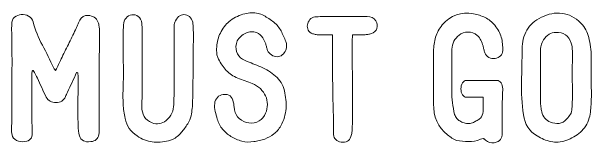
# Model space of a CAD drawing. Header units: inches. Extents: x 0.07 to 5.93, y -5.87 to -0.01.
# Drawn here: x 0.5 to 5.77, y -5.87 to -4.67 of the extents above; entities that cross this region are included whole.
import ezdxf

# ---------------------------------------------------------------- set-up
doc = ezdxf.new("R2010")
doc.units = ezdxf.units.IN
doc.header["$MEASUREMENT"] = 0
doc.layers.add('Layer 1', color=7, linetype='Continuous')

# ---------------------------------------------------------------- blocks, each defined once
blk = doc.blocks.new('block 17')
at = {"layer": 'Layer 1', "lineweight": 0}
blk.add_open_spline([(0.6898, -5.699), (0.6886, -5.6757), (0.688, -5.6517), (0.688, -5.6271), (0.688, -5.6271), (0.688, -5.2458), (0.688, -5.2458), (0.688, -5.2397), (0.6883, -5.2329), (0.6889, -5.2256), (0.6895, -5.2182), (0.6904, -5.2115), (0.6917, -5.2053), (0.6929, -5.2053), (0.6941, -5.205), (0.6953, -5.2044), (0.6965, -5.2038), (0.6984, -5.2034), (0.7009, -5.2034), (0.7156, -5.228), (0.7279, -5.2514), (0.7377, -5.2735), (0.7512, -5.3017), (0.7644, -5.3303), (0.7773, -5.3591), (0.7902, -5.388), (0.804, -5.4165), (0.8187, -5.4448), (0.8273, -5.4619), (0.8393, -5.4746), (0.8547, -5.4825), (0.87, -5.4905), (0.8875, -5.4945), (0.9072, -5.4945), (0.9477, -5.4958), (0.9765, -5.4779), (0.9937, -5.4411), (0.9962, -5.4349), (0.9989, -5.4285), (1.0021, -5.4217), (1.0051, -5.415), (1.0085, -5.4079), (1.0122, -5.4005), (1.0257, -5.371), (1.0395, -5.3413), (1.0536, -5.3112), (1.0677, -5.2812), (1.0816, -5.2514), (1.095, -5.2219), (1.0988, -5.2219), (1.1018, -5.2225), (1.1043, -5.2237), (1.1067, -5.2336), (1.1079, -5.2415), (1.1079, -5.2477), (1.1079, -5.3238), (1.1076, -5.3993), (1.1071, -5.4742), (1.1064, -5.5491), (1.1067, -5.6247), (1.1079, -5.7008), (1.1079, -5.7364), (1.1123, -5.7689), (1.1208, -5.7984), (1.1331, -5.8389), (1.1675, -5.8562), (1.224, -5.85), (1.2645, -5.8463), (1.2885, -5.8248), (1.2958, -5.7855), (1.2983, -5.7733), (1.2995, -5.7634), (1.2995, -5.756), (1.2995, -5.6922), (1.2992, -5.6287), (1.2986, -5.5654), (1.298, -5.5022), (1.2983, -5.4386), (1.2995, -5.3748), (1.2995, -5.2901), (1.2998, -5.2059), (1.3004, -5.1224), (1.301, -5.0389), (1.302, -4.9548), (1.3032, -4.87), (1.3032, -4.8602), (1.3032, -4.8498), (1.3032, -4.8388), (1.3032, -4.8277), (1.302, -4.8166), (1.2995, -4.8056), (1.2983, -4.7982), (1.297, -4.7908), (1.2958, -4.7835), (1.2946, -4.7761), (1.2922, -4.7687), (1.2885, -4.7614), (1.2811, -4.7417), (1.2697, -4.7276), (1.2544, -4.719), (1.239, -4.7105), (1.2209, -4.7049), (1.2001, -4.7024), (1.1644, -4.7012), (1.1387, -4.7159), (1.1227, -4.7467), (1.1153, -4.7614), (1.1089, -4.7761), (1.1033, -4.7908), (1.0978, -4.8056), (1.0914, -4.8197), (1.084, -4.8332), (1.0631, -4.8775), (1.0417, -4.9216), (1.0195, -4.9659), (0.9975, -5.01), (0.9759, -5.0543), (0.9551, -5.0984), (0.9465, -5.1157), (0.9382, -5.1329), (0.9302, -5.15), (0.9222, -5.1672), (0.9133, -5.1851), (0.9035, -5.2034), (0.8986, -5.1973), (0.8946, -5.1924), (0.8915, -5.1887), (0.8884, -5.1851), (0.8857, -5.1813), (0.8832, -5.1776), (0.8538, -5.1089), (0.8206, -5.0408), (0.7838, -4.9732), (0.7469, -4.9056), (0.7187, -4.8351), (0.699, -4.7614), (0.6929, -4.7392), (0.6794, -4.7221), (0.6585, -4.7098), (0.6376, -4.6976), (0.6155, -4.6926), (0.5922, -4.6951), (0.5701, -4.6976), (0.5498, -4.7058), (0.5314, -4.7199), (0.513, -4.734), (0.5044, -4.7552), (0.5056, -4.7835), (0.5056, -4.7896), (0.5053, -4.796), (0.5047, -4.8028), (0.5041, -4.8095), (0.5038, -4.816), (0.5038, -4.8222), (0.505, -4.87), (0.5059, -4.9179), (0.5066, -4.9659), (0.5072, -5.0137), (0.5075, -5.0616), (0.5075, -5.1095), (0.5075, -5.2176), (0.5072, -5.3253), (0.5066, -5.4328), (0.5059, -5.5403), (0.505, -5.648), (0.5038, -5.756), (0.5038, -5.7622), (0.5041, -5.7677), (0.5047, -5.7726), (0.5053, -5.7776), (0.5062, -5.7831), (0.5075, -5.7892), (0.5124, -5.8101), (0.5259, -5.8263), (0.548, -5.8381), (0.5701, -5.8498), (0.5959, -5.8537), (0.6253, -5.85), (0.672, -5.8439), (0.6941, -5.8175), (0.6917, -5.7708), (0.6917, -5.7462), (0.691, -5.7223), (0.6898, -5.699)], degree=3, knots=[0, 0, 0, 0, 1, 1, 1, 2, 2, 2, 3, 3, 3, 4, 4, 4, 5, 5, 5, 6, 6, 6, 7, 7, 7, 8, 8, 8, 9, 9, 9, 10, 10, 10, 11, 11, 11, 12, 12, 12, 13, 13, 13, 14, 14, 14, 15, 15, 15, 16, 16, 16, 17, 17, 17, 18, 18, 18, 19, 19, 19, 20, 20, 20, 21, 21, 21, 22, 22, 22, 23, 23, 23, 24, 24, 24, 25, 25, 25, 26, 26, 26, 27, 27, 27, 28, 28, 28, 29, 29, 29, 30, 30, 30, 31, 31, 31, 32, 32, 32, 33, 33, 33, 34, 34, 34, 35, 35, 35, 36, 36, 36, 37, 37, 37, 38, 38, 38, 39, 39, 39, 40, 40, 40, 41, 41, 41, 42, 42, 42, 43, 43, 43, 44, 44, 44, 45, 45, 45, 46, 46, 46, 47, 47, 47, 48, 48, 48, 49, 49, 49, 50, 50, 50, 51, 51, 51, 52, 52, 52, 53, 53, 53, 54, 54, 54, 55, 55, 55, 56, 56, 56, 57, 57, 57, 58, 58, 58, 59, 59, 59, 60, 60, 60, 61, 61, 61, 61], dxfattribs=at)
blk = doc.blocks.new('block 18')
at = {"layer": 'Layer 1', "lineweight": 0}
blk.add_open_spline([(2.0455, -5.768), (2.0664, -5.7429), (2.0861, -5.7162), (2.1045, -5.6879), (2.1192, -5.6646), (2.1296, -5.64), (2.1358, -5.6142), (2.1395, -5.5921), (2.1425, -5.57), (2.145, -5.548), (2.1475, -5.5258), (2.1487, -5.5037), (2.1487, -5.4816), (2.1511, -5.3846), (2.1527, -5.2879), (2.1533, -5.1915), (2.1539, -5.0951), (2.1548, -4.9978), (2.1561, -4.8995), (2.1561, -4.8798), (2.1558, -4.8602), (2.1551, -4.8406), (2.1545, -4.8209), (2.1536, -4.8007), (2.1524, -4.7798), (2.1499, -4.7589), (2.1423, -4.7405), (2.1294, -4.7245), (2.1165, -4.7086), (2.1014, -4.6993), (2.0842, -4.6969), (2.0449, -4.6895), (2.0148, -4.708), (1.994, -4.7521), (1.9853, -4.7669), (1.9811, -4.7823), (1.9811, -4.7982), (1.9811, -4.8142), (1.9811, -4.8307), (1.9811, -4.8479), (1.9811, -4.8479), (1.9811, -5.3914), (1.9811, -5.3914), (1.9811, -5.4122), (1.9804, -5.4322), (1.9792, -5.4512), (1.978, -5.4702), (1.9774, -5.4902), (1.9774, -5.511), (1.9786, -5.5688), (1.9553, -5.6179), (1.9074, -5.6584), (1.8693, -5.6892), (1.827, -5.6959), (1.7803, -5.6786), (1.7471, -5.6652), (1.7235, -5.6458), (1.7094, -5.6206), (1.6952, -5.5955), (1.6875, -5.5663), (1.6864, -5.5332), (1.6864, -5.532), (1.6867, -5.5246), (1.6872, -5.511), (1.6879, -5.4976), (1.6885, -5.481), (1.6891, -5.4613), (1.6897, -5.4417), (1.69, -5.4193), (1.69, -5.3941), (1.69, -5.369), (1.69, -5.3434), (1.69, -5.3176), (1.69, -5.3176), (1.69, -5.1113), (1.69, -5.1113), (1.69, -5.1113), (1.69, -4.8922), (1.69, -4.8922), (1.69, -4.8725), (1.69, -4.8532), (1.69, -4.8341), (1.69, -4.8151), (1.6888, -4.7958), (1.6864, -4.7761), (1.6839, -4.7454), (1.6735, -4.724), (1.655, -4.7116), (1.6366, -4.6993), (1.6169, -4.6945), (1.5961, -4.6969), (1.5752, -4.6993), (1.5577, -4.7092), (1.5436, -4.7263), (1.5295, -4.7436), (1.5218, -4.7638), (1.5205, -4.7872), (1.5193, -4.8191), (1.5187, -4.8513), (1.5187, -4.8839), (1.5187, -4.9164), (1.5187, -4.9486), (1.5187, -4.9806), (1.5187, -5.0481), (1.519, -5.115), (1.5196, -5.1813), (1.5202, -5.2477), (1.5193, -5.3146), (1.5169, -5.3821), (1.5156, -5.4251), (1.516, -5.4678), (1.5178, -5.5101), (1.5196, -5.5525), (1.5255, -5.5952), (1.5353, -5.6382), (1.55, -5.7069), (1.5862, -5.7604), (1.644, -5.7984), (1.6882, -5.8292), (1.7342, -5.8469), (1.7821, -5.8518), (1.83, -5.8568), (1.8798, -5.8537), (1.9313, -5.8427), (1.9375, -5.8414), (1.9433, -5.8396), (1.9488, -5.8371), (1.9544, -5.8346), (1.9602, -5.8322), (1.9663, -5.8298), (1.9982, -5.8138), (2.0246, -5.7932), (2.0455, -5.768)], degree=3, knots=[0, 0, 0, 0, 1, 1, 1, 2, 2, 2, 3, 3, 3, 4, 4, 4, 5, 5, 5, 6, 6, 6, 7, 7, 7, 8, 8, 8, 9, 9, 9, 10, 10, 10, 11, 11, 11, 12, 12, 12, 13, 13, 13, 14, 14, 14, 15, 15, 15, 16, 16, 16, 17, 17, 17, 18, 18, 18, 19, 19, 19, 20, 20, 20, 21, 21, 21, 22, 22, 22, 23, 23, 23, 24, 24, 24, 25, 25, 25, 26, 26, 26, 27, 27, 27, 28, 28, 28, 29, 29, 29, 30, 30, 30, 31, 31, 31, 32, 32, 32, 33, 33, 33, 34, 34, 34, 35, 35, 35, 36, 36, 36, 37, 37, 37, 38, 38, 38, 39, 39, 39, 40, 40, 40, 41, 41, 41, 42, 42, 42, 43, 43, 43, 44, 44, 44, 44], dxfattribs=at)
blk = doc.blocks.new('block 19')
at = {"layer": 'Layer 1', "lineweight": 0}
blk.add_open_spline([(2.5963, -5.8454), (2.6307, -5.8546), (2.6669, -5.8562), (2.705, -5.85), (2.7222, -5.8475), (2.7391, -5.8445), (2.7556, -5.8408), (2.7722, -5.8371), (2.7885, -5.8322), (2.8045, -5.8261), (2.8351, -5.8138), (2.8628, -5.7984), (2.8873, -5.78), (2.9119, -5.7616), (2.9328, -5.737), (2.95, -5.7063), (2.9782, -5.6547), (2.9942, -5.6023), (2.9979, -5.5488), (3.0015, -5.4954), (2.9966, -5.4417), (2.9831, -5.3877), (2.9696, -5.3324), (2.9429, -5.2879), (2.903, -5.2541), (2.8631, -5.2203), (2.818, -5.1924), (2.7676, -5.1703), (2.7443, -5.1605), (2.7209, -5.151), (2.6976, -5.1418), (2.6743, -5.1325), (2.6509, -5.1231), (2.6276, -5.1132), (2.5588, -5.0838), (2.5318, -5.0322), (2.5466, -4.9584), (2.5502, -4.9426), (2.5576, -4.9274), (2.5687, -4.9133), (2.5797, -4.8992), (2.5929, -4.8873), (2.6083, -4.8775), (2.6236, -4.8676), (2.6399, -4.8602), (2.6571, -4.8553), (2.6743, -4.8504), (2.6909, -4.8498), (2.7068, -4.8535), (2.7375, -4.8596), (2.7605, -4.8725), (2.7759, -4.8922), (2.7912, -4.9118), (2.8038, -4.9351), (2.8137, -4.9621), (2.8161, -4.972), (2.8186, -4.9818), (2.821, -4.9916), (2.8235, -5.0015), (2.8265, -5.0113), (2.8303, -5.0211), (2.8364, -5.037), (2.848, -5.0505), (2.8652, -5.0616), (2.8824, -5.0727), (2.8996, -5.0782), (2.9168, -5.0782), (2.934, -5.0782), (2.9496, -5.0727), (2.9638, -5.0616), (2.9779, -5.0505), (2.9886, -5.0358), (2.996, -5.0174), (3.0046, -4.9904), (3.0046, -4.9646), (2.996, -4.9401), (2.9825, -4.9069), (2.9681, -4.875), (2.9527, -4.8442), (2.9374, -4.8136), (2.9156, -4.7872), (2.8873, -4.765), (2.8579, -4.7417), (2.8271, -4.7211), (2.7952, -4.7034), (2.7633, -4.6856), (2.7265, -4.6779), (2.6847, -4.6803), (2.6442, -4.6803), (2.6012, -4.6908), (2.5558, -4.7116), (2.5104, -4.7325), (2.4741, -4.7595), (2.4471, -4.7927), (2.4176, -4.8283), (2.3964, -4.8667), (2.3835, -4.9078), (2.3707, -4.949), (2.3654, -4.9929), (2.3679, -5.0395), (2.3679, -5.0493), (2.3694, -5.0595), (2.3725, -5.0699), (2.3756, -5.0803), (2.3796, -5.0905), (2.3845, -5.1003), (2.4041, -5.1383), (2.4277, -5.1724), (2.4554, -5.2025), (2.483, -5.2327), (2.5177, -5.2562), (2.5595, -5.2735), (2.5816, -5.282), (2.6037, -5.2901), (2.6258, -5.2974), (2.6479, -5.3047), (2.6694, -5.3128), (2.6903, -5.3213), (2.7197, -5.3324), (2.7446, -5.3481), (2.7649, -5.3683), (2.7851, -5.3885), (2.8008, -5.4107), (2.8118, -5.4346), (2.8229, -5.4586), (2.8284, -5.4844), (2.8284, -5.512), (2.8284, -5.5396), (2.8229, -5.5663), (2.8118, -5.5921), (2.7996, -5.6229), (2.7799, -5.6462), (2.7529, -5.6621), (2.7258, -5.6781), (2.6951, -5.6842), (2.6608, -5.6805), (2.6264, -5.6757), (2.5972, -5.6624), (2.5733, -5.6409), (2.5493, -5.6195), (2.5349, -5.5927), (2.53, -5.5608), (2.5275, -5.5485), (2.5257, -5.5366), (2.5245, -5.5249), (2.5233, -5.5133), (2.5214, -5.5012), (2.5189, -5.4889), (2.5104, -5.4399), (2.4796, -5.4172), (2.4269, -5.4208), (2.406, -5.4233), (2.3885, -5.4322), (2.3744, -5.4475), (2.3602, -5.4629), (2.3519, -5.4816), (2.3495, -5.5037), (2.347, -5.5283), (2.3489, -5.5522), (2.355, -5.5755), (2.3611, -5.5989), (2.3673, -5.6222), (2.3734, -5.6455), (2.3832, -5.6811), (2.3992, -5.7119), (2.4213, -5.7377), (2.4434, -5.7634), (2.4686, -5.7849), (2.4969, -5.8021), (2.5288, -5.8217), (2.5619, -5.8362), (2.5963, -5.8454)], degree=3, knots=[0, 0, 0, 0, 1, 1, 1, 2, 2, 2, 3, 3, 3, 4, 4, 4, 5, 5, 5, 6, 6, 6, 7, 7, 7, 8, 8, 8, 9, 9, 9, 10, 10, 10, 11, 11, 11, 12, 12, 12, 13, 13, 13, 14, 14, 14, 15, 15, 15, 16, 16, 16, 17, 17, 17, 18, 18, 18, 19, 19, 19, 20, 20, 20, 21, 21, 21, 22, 22, 22, 23, 23, 23, 24, 24, 24, 25, 25, 25, 26, 26, 26, 27, 27, 27, 28, 28, 28, 29, 29, 29, 30, 30, 30, 31, 31, 31, 32, 32, 32, 33, 33, 33, 34, 34, 34, 35, 35, 35, 36, 36, 36, 37, 37, 37, 38, 38, 38, 39, 39, 39, 40, 40, 40, 41, 41, 41, 42, 42, 42, 43, 43, 43, 44, 44, 44, 45, 45, 45, 46, 46, 46, 47, 47, 47, 48, 48, 48, 49, 49, 49, 50, 50, 50, 51, 51, 51, 52, 52, 52, 53, 53, 53, 54, 54, 54, 55, 55, 55, 56, 56, 56, 57, 57, 57, 57], dxfattribs=at)
blk = doc.blocks.new('block 20')
at = {"layer": 'Layer 1', "lineweight": 0}
blk.add_open_spline([(3.7364, -4.7134), (3.7364, -4.7134), (3.4105, -4.7134), (3.4105, -4.7134), (3.3884, -4.7134), (3.3659, -4.7134), (3.3433, -4.7134), (3.3204, -4.7134), (3.2975, -4.7141), (3.2741, -4.7153), (3.2545, -4.7153), (3.2379, -4.7209), (3.2244, -4.7319), (3.2109, -4.7429), (3.201, -4.7577), (3.195, -4.7761), (3.1901, -4.7933), (3.1901, -4.8095), (3.195, -4.8249), (3.1998, -4.8403), (3.2102, -4.8529), (3.2263, -4.8627), (3.2348, -4.8676), (3.2447, -4.8713), (3.2557, -4.8737), (3.2668, -4.8762), (3.2772, -4.8781), (3.2871, -4.8793), (3.308, -4.8805), (3.3295, -4.8808), (3.3515, -4.8802), (3.3736, -4.8796), (3.397, -4.8793), (3.4216, -4.8793), (3.4216, -4.8793), (3.4216, -4.9953), (3.4216, -4.9953), (3.4216, -5.0678), (3.4216, -5.1399), (3.4216, -5.2117), (3.4216, -5.2836), (3.4221, -5.3563), (3.4233, -5.43), (3.4246, -5.4767), (3.4258, -5.523), (3.427, -5.5691), (3.4282, -5.6152), (3.4294, -5.6615), (3.4308, -5.7082), (3.4308, -5.7217), (3.4301, -5.7346), (3.4289, -5.7468), (3.4277, -5.7591), (3.4277, -5.772), (3.4289, -5.7855), (3.4325, -5.8248), (3.4559, -5.8475), (3.499, -5.8537), (3.5456, -5.8598), (3.575, -5.8433), (3.5873, -5.804), (3.5911, -5.7917), (3.594, -5.7788), (3.5965, -5.7653), (3.5989, -5.7518), (3.6003, -5.7383), (3.6003, -5.7248), (3.6015, -5.5909), (3.6016, -5.4577), (3.6011, -5.325), (3.6004, -5.1924), (3.6003, -5.0592), (3.6003, -4.9253), (3.6003, -4.9179), (3.6004, -4.9106), (3.6011, -4.9032), (3.6016, -4.8958), (3.602, -4.8879), (3.602, -4.8793), (3.6228, -4.8793), (3.642, -4.8796), (3.6592, -4.8802), (3.6763, -4.8808), (3.6936, -4.8805), (3.7106, -4.8793), (3.7206, -4.8781), (3.731, -4.8768), (3.7421, -4.8756), (3.753, -4.8744), (3.7634, -4.8719), (3.7733, -4.8682), (3.7991, -4.8584), (3.8161, -4.8424), (3.8239, -4.8203), (3.8319, -4.7982), (3.8285, -4.7755), (3.8138, -4.7521), (3.7966, -4.7263), (3.771, -4.7134), (3.7364, -4.7134)], degree=3, knots=[0, 0, 0, 0, 1, 1, 1, 2, 2, 2, 3, 3, 3, 4, 4, 4, 5, 5, 5, 6, 6, 6, 7, 7, 7, 8, 8, 8, 9, 9, 9, 10, 10, 10, 11, 11, 11, 12, 12, 12, 13, 13, 13, 14, 14, 14, 15, 15, 15, 16, 16, 16, 17, 17, 17, 18, 18, 18, 19, 19, 19, 20, 20, 20, 21, 21, 21, 22, 22, 22, 23, 23, 23, 24, 24, 24, 25, 25, 25, 26, 26, 26, 27, 27, 27, 28, 28, 28, 29, 29, 29, 30, 30, 30, 31, 31, 31, 32, 32, 32, 33, 33, 33, 33], dxfattribs=at)
blk = doc.blocks.new('block 21')
at = {"layer": 'Layer 1', "lineweight": 0}
blk.add_open_spline([(4.3388, -5.4503), (4.3388, -5.4663), (4.3388, -5.4819), (4.3388, -5.4973), (4.3388, -5.5126), (4.3394, -5.5283), (4.3406, -5.5442), (4.348, -5.6609), (4.4008, -5.7505), (4.499, -5.8132), (4.5064, -5.8181), (4.5141, -5.823), (4.5221, -5.8279), (4.53, -5.8328), (4.5383, -5.8365), (4.5469, -5.8389), (4.5838, -5.8451), (4.6202, -5.8488), (4.6565, -5.85), (4.6928, -5.8512), (4.7286, -5.8439), (4.7643, -5.8279), (4.7729, -5.8242), (4.7808, -5.8223), (4.7882, -5.8223), (4.7956, -5.8223), (4.803, -5.8267), (4.8103, -5.8352), (4.8324, -5.8574), (4.8588, -5.866), (4.8895, -5.861), (4.9178, -5.8537), (4.9368, -5.8435), (4.9466, -5.8306), (4.9565, -5.8178), (4.9619, -5.7966), (4.9632, -5.7671), (4.9632, -5.7671), (4.9632, -5.7377), (4.9632, -5.7377), (4.9632, -5.7377), (4.9632, -5.5147), (4.9632, -5.5147), (4.9632, -5.4939), (4.9638, -5.4724), (4.9651, -5.4503), (4.9663, -5.4282), (4.9669, -5.4067), (4.9669, -5.3858), (4.9669, -5.3858), (4.9669, -5.3692), (4.9669, -5.3692), (4.9669, -5.3484), (4.9619, -5.3305), (4.9522, -5.3159), (4.9423, -5.3011), (4.9307, -5.2937), (4.9172, -5.2937), (4.9172, -5.2937), (4.6372, -5.2937), (4.6372, -5.2937), (4.6237, -5.2937), (4.612, -5.3014), (4.6022, -5.3167), (4.5923, -5.3321), (4.5874, -5.3502), (4.5874, -5.371), (4.5874, -5.392), (4.5923, -5.4097), (4.6022, -5.4245), (4.612, -5.4392), (4.6237, -5.4466), (4.6372, -5.4466), (4.6372, -5.4466), (4.7882, -5.4466), (4.7882, -5.4466), (4.7882, -5.4675), (4.7885, -5.4889), (4.7891, -5.511), (4.7897, -5.5332), (4.7895, -5.5547), (4.7882, -5.5755), (4.7857, -5.6001), (4.7778, -5.6204), (4.7643, -5.6364), (4.7556, -5.6449), (4.7458, -5.652), (4.7348, -5.6575), (4.7238, -5.663), (4.7127, -5.6689), (4.7016, -5.675), (4.6893, -5.6824), (4.6755, -5.6861), (4.6602, -5.6861), (4.6448, -5.6861), (4.6301, -5.6839), (4.616, -5.6796), (4.6019, -5.6753), (4.589, -5.6695), (4.5773, -5.6621), (4.5657, -5.6547), (4.5568, -5.6474), (4.5506, -5.64), (4.5408, -5.6277), (4.534, -5.6154), (4.5304, -5.6031), (4.5131, -5.5307), (4.5046, -5.4601), (4.5046, -5.3914), (4.5046, -5.3827), (4.5048, -5.371), (4.5055, -5.3563), (4.5061, -5.3416), (4.5064, -5.3266), (4.5064, -5.3112), (4.5064, -5.2959), (4.5064, -5.2814), (4.5064, -5.2679), (4.5064, -5.2544), (4.5064, -5.244), (4.5064, -5.2366), (4.5064, -5.2366), (4.5064, -5.01), (4.5064, -5.01), (4.5064, -4.983), (4.5122, -4.9591), (4.5239, -4.9382), (4.5356, -4.9174), (4.5512, -4.8983), (4.5709, -4.8811), (4.5917, -4.8639), (4.6184, -4.855), (4.651, -4.8544), (4.6835, -4.8538), (4.7115, -4.8639), (4.7348, -4.8848), (4.7508, -4.8983), (4.7625, -4.9131), (4.7698, -4.929), (4.7772, -4.9449), (4.7833, -4.9621), (4.7882, -4.9806), (4.7907, -4.9904), (4.7931, -5.0006), (4.7956, -5.011), (4.798, -5.0214), (4.8011, -5.0316), (4.8048, -5.0414), (4.8122, -5.0598), (4.8244, -5.0739), (4.8417, -5.0838), (4.8588, -5.0936), (4.8779, -5.0967), (4.8987, -5.0929), (4.9172, -5.0905), (4.9331, -5.0828), (4.9466, -5.0699), (4.9601, -5.057), (4.9669, -5.0414), (4.9669, -5.0229), (4.9694, -4.98), (4.9651, -4.9395), (4.954, -4.9014), (4.943, -4.8633), (4.9233, -4.8271), (4.895, -4.7927), (4.8693, -4.762), (4.8401, -4.7386), (4.8076, -4.7227), (4.775, -4.7068), (4.7397, -4.6951), (4.7016, -4.6877), (4.5886, -4.6681), (4.4941, -4.7018), (4.418, -4.789), (4.3897, -4.8234), (4.3694, -4.8608), (4.3572, -4.9014), (4.3449, -4.9419), (4.3388, -4.9842), (4.3388, -5.0285), (4.3388, -5.0285), (4.3388, -5.4503), (4.3388, -5.4503)], degree=3, knots=[0, 0, 0, 0, 1, 1, 1, 2, 2, 2, 3, 3, 3, 4, 4, 4, 5, 5, 5, 6, 6, 6, 7, 7, 7, 8, 8, 8, 9, 9, 9, 10, 10, 10, 11, 11, 11, 12, 12, 12, 13, 13, 13, 14, 14, 14, 15, 15, 15, 16, 16, 16, 17, 17, 17, 18, 18, 18, 19, 19, 19, 20, 20, 20, 21, 21, 21, 22, 22, 22, 23, 23, 23, 24, 24, 24, 25, 25, 25, 26, 26, 26, 27, 27, 27, 28, 28, 28, 29, 29, 29, 30, 30, 30, 31, 31, 31, 32, 32, 32, 33, 33, 33, 34, 34, 34, 35, 35, 35, 36, 36, 36, 37, 37, 37, 38, 38, 38, 39, 39, 39, 40, 40, 40, 41, 41, 41, 42, 42, 42, 43, 43, 43, 44, 44, 44, 45, 45, 45, 46, 46, 46, 47, 47, 47, 48, 48, 48, 49, 49, 49, 50, 50, 50, 51, 51, 51, 52, 52, 52, 53, 53, 53, 54, 54, 54, 55, 55, 55, 56, 56, 56, 57, 57, 57, 58, 58, 58, 59, 59, 59, 60, 60, 60, 61, 61, 61, 61], dxfattribs=at)
blk = doc.blocks.new('block 22')
at = {"layer": 'Layer 1', "lineweight": 0}
for points, knots in [([(5.1383, -5.3066), (5.1358, -5.4061), (5.1412, -5.5056), (5.1548, -5.605), (5.1683, -5.6934), (5.2101, -5.7579), (5.2801, -5.7984), (5.3194, -5.823), (5.3611, -5.8398), (5.4053, -5.8491), (5.4495, -5.8583), (5.4949, -5.8549), (5.5416, -5.8389), (5.5932, -5.8217), (5.6374, -5.7969), (5.6742, -5.7643), (5.7111, -5.7318), (5.7375, -5.6886), (5.7535, -5.6345), (5.7595, -5.6124), (5.7639, -5.5894), (5.7664, -5.5654), (5.7688, -5.5415), (5.7706, -5.5172), (5.7718, -5.4927), (5.773, -5.4571), (5.7734, -5.422), (5.7728, -5.3877), (5.7722, -5.3533), (5.7718, -5.3183), (5.7718, -5.2826), (5.7718, -5.2826), (5.7718, -5.0763), (5.7718, -5.0763), (5.773, -5.0481), (5.7712, -5.0193), (5.7664, -4.9898), (5.7614, -4.9603), (5.7559, -4.9314), (5.7498, -4.9032), (5.7387, -4.8553), (5.7148, -4.8118), (5.678, -4.7724), (5.6264, -4.7209), (5.5692, -4.6914), (5.5066, -4.684), (5.444, -4.6766), (5.382, -4.6883), (5.3205, -4.719), (5.2604, -4.7473), (5.2159, -4.7866), (5.187, -4.8369), (5.1582, -4.8873), (5.1437, -4.9443), (5.1437, -5.0082), (5.1425, -5.1077), (5.1406, -5.2071), (5.1383, -5.3066)], [0, 0, 0, 0, 1, 1, 1, 2, 2, 2, 3, 3, 3, 4, 4, 4, 5, 5, 5, 6, 6, 6, 7, 7, 7, 8, 8, 8, 9, 9, 9, 10, 10, 10, 11, 11, 11, 12, 12, 12, 13, 13, 13, 14, 14, 14, 15, 15, 15, 16, 16, 16, 17, 17, 17, 18, 18, 18, 19, 19, 19, 19]), ([(5.5895, -4.9548), (5.5969, -4.9769), (5.6006, -5.0008), (5.6006, -5.0266), (5.6018, -5.0622), (5.6018, -5.0969), (5.6006, -5.1307), (5.5993, -5.1645), (5.5987, -5.1992), (5.5987, -5.2348), (5.5987, -5.2667), (5.5993, -5.2983), (5.6006, -5.3296), (5.6018, -5.361), (5.6024, -5.3926), (5.6024, -5.4245), (5.6024, -5.4454), (5.6015, -5.4659), (5.5996, -5.4862), (5.5978, -5.5064), (5.5969, -5.527), (5.5969, -5.548), (5.5969, -5.5688), (5.5923, -5.5866), (5.5831, -5.6013), (5.5738, -5.616), (5.5625, -5.6302), (5.549, -5.6437), (5.5281, -5.6683), (5.5048, -5.6818), (5.479, -5.6842), (5.4532, -5.6867), (5.4274, -5.683), (5.4016, -5.6732), (5.3808, -5.6658), (5.3635, -5.6538), (5.35, -5.6372), (5.3365, -5.6206), (5.3273, -5.6013), (5.3224, -5.5792), (5.3188, -5.5645), (5.3159, -5.5495), (5.3141, -5.5341), (5.3123, -5.5187), (5.3107, -5.5031), (5.3095, -5.4871), (5.3095, -5.4871), (5.3095, -5.2643), (5.3095, -5.2643), (5.3095, -5.2643), (5.3095, -5.0322), (5.3095, -5.0322), (5.3095, -5.0125), (5.3117, -4.9938), (5.3159, -4.976), (5.3203, -4.9582), (5.328, -4.9407), (5.339, -4.9235), (5.3673, -4.8805), (5.4047, -4.8584), (5.4513, -4.8571), (5.5189, -4.8535), (5.5649, -4.886), (5.5895, -4.9548)], [0, 0, 0, 0, 1, 1, 1, 2, 2, 2, 3, 3, 3, 4, 4, 4, 5, 5, 5, 6, 6, 6, 7, 7, 7, 8, 8, 8, 9, 9, 9, 10, 10, 10, 11, 11, 11, 12, 12, 12, 13, 13, 13, 14, 14, 14, 15, 15, 15, 16, 16, 16, 17, 17, 17, 18, 18, 18, 19, 19, 19, 20, 20, 20, 21, 21, 21, 21])]:
    blk.add_open_spline(points, degree=3, knots=knots, dxfattribs=at)
blk = doc.blocks.new('block 16')
at = {"layer": 'Layer 1'}
for name in ['block 18', 'block 19', 'block 21', 'block 22', 'block 17', 'block 20']:
    blk.add_blockref(name, (0, 0), dxfattribs=at)

msp = doc.modelspace()

# ---------------------------------------------------------------- block references
at = {"layer": 'Layer 1'}
msp.add_blockref('block 16', (0, 0), dxfattribs=at)

doc.saveas('drawing.dxf')
